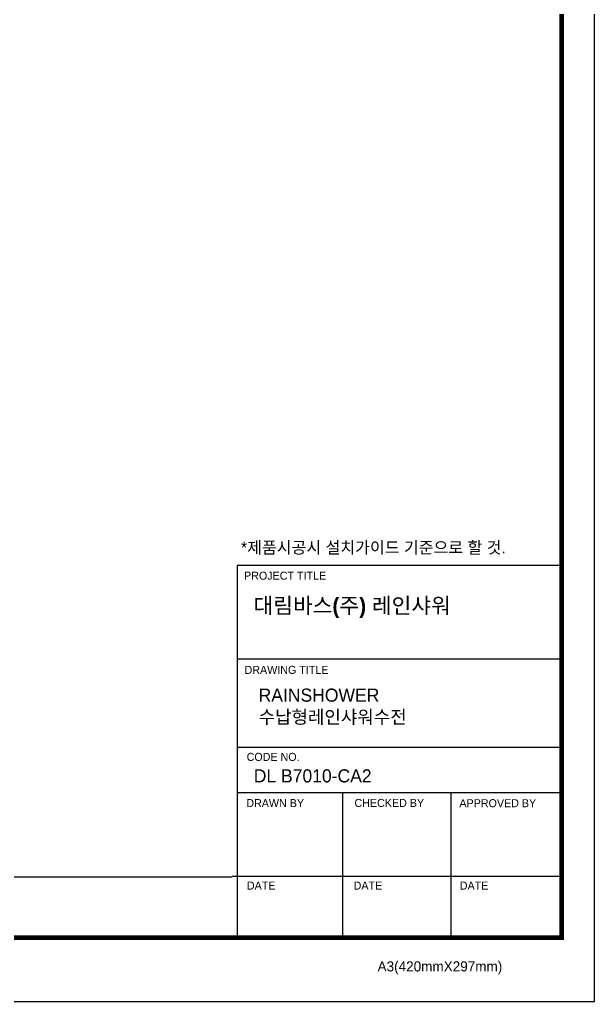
# Model space of a CAD drawing. Extents: x 4791 to 7950, y -233 to 2082.
# Drawn here: x 7056 to 7950, y -233 to 1296 of the extents above; entities that cross this region are included whole.
import ezdxf

# ---------------------------------------------------------------- set-up
doc = ezdxf.new("R2010")
doc.units = 0
doc.header["$LTSCALE"] = 1.7
doc.header["$MEASUREMENT"] = 0
doc.layers.get('0').update_dxf_attribs({"linetype": 'CONTINUOUS'})
doc.styles.add('Daelim Dimension', font='')
doc.styles.get('Daelim Dimension').set_extended_font_data('나눔고딕')

msp = doc.modelspace()

# ---------------------------------------------------------------- linework, layer by layer
at = {"color": 5, "ltscale": 40}
for p, q in [((7899.3, 445.5), (7394.3, 445.5)), ((7899.3, 299.5), (7394.3, 299.5)), ((7899.3, 299.5), (7394.3, 299.5)), ((7899.3, 162.2), (7394.3, 162.2)), ((7899.3, 162.2), (7394.3, 162.2)), ((7899.3, 91.4), (7394.3, 91.4)), ((7899.3, 91.4), (7394.3, 91.4)), ((7558.4, 91.4), (7558.4, -134)), ((7726.7, 91.4), (7726.7, -134)), ((7899.3, -38.8), (7386.4, -38.8)), ((7899.3, -38.8), (7398.3, -38.8)), ((7899.3, -134), (7466.5, -134))]:
    msp.add_line(p, q, dxfattribs=at)
at = {"color": 5, "ltscale": 0.5}
msp.add_line((7394.3, 445.5), (7394.3, -137.1), dxfattribs=at)
at = {"color": 5}
msp.add_line((4841.7, -39.2), (7385.8, -39.2), dxfattribs=at)
at = {"ltscale": 0.5}
msp.add_lwpolyline([(4790.9, -233.1), (7950.4, -233.1), (7950.4, 2081.9), (4790.9, 2081.9)], close=True, dxfattribs=at)
at = {"color": 5, "linetype": 'ByBlock', "lineweight": 200, "const_width": 7.28}
msp.add_lwpolyline([(4841.7, -134), (7899.3, -134), (7899.3, 2028.2), (4841.7, 2028.2)], close=True, dxfattribs=at)

# ---------------------------------------------------------------- texts
at = {"color": 5, "ltscale": 40, "style": 'Daelim Dimension'}
for s, height, p in [('PROJECT TITLE', 12.468, (7405, 423.5)), ('DRAWING TITLE', 12.468, (7405.8, 276.8)), ('CODE NO.', 12.47, (7409, 141.3)), ('DRAWN BY', 12.47, (7408.5, 69.4)), ('CHECKED BY', 12.47, (7576.9, 69.6)), ('APPROVED BY', 12.468, (7740.3, 69.2)), ('DATE', 12.47, (7409.4, -59.1)), ('DATE', 12.47, (7575.6, -59.1)), ('DATE', 12.47, (7740.9, -59.1)), ('A3(420mmX297mm)', 15.736, (7612.9, -186.5))]:
    msp.add_text(s, height=height, dxfattribs=at).set_placement(p)
at = {"attachment_point": 1, "style": 'Daelim Dimension'}
for s, insert, char_height, width in [('*제품시공시 설치가이드 기준으로 할 것.', (7400.3, 482.7), 18.364, 493.568), ('{\\fPretendard Variable SemiBold|b0|i0|c129|p2;\\C7;대림바스(주)} 레인샤워', (7419.9, 395.4), 24.441, 392.828), (' RAINSHOWER\\P 수납형레인샤워수전 ', (7420.1, 253.9), 20.404, 343.379), ('DL B7010-CA2', (7420.1, 128.2), 20.404, 343.379)]:
    msp.add_mtext(s, dxfattribs=dict(at, insert=insert, char_height=char_height, width=width))

doc.saveas('drawing.dxf')
